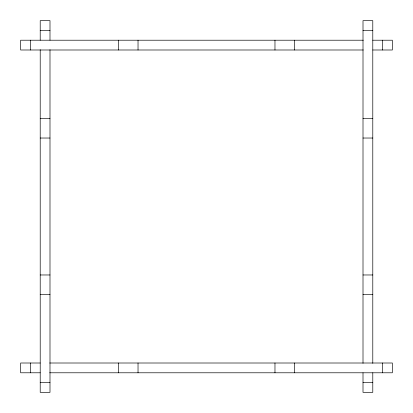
<?xml version="1.0" encoding="UTF-8"?>
<svg xmlns="http://www.w3.org/2000/svg" width="413" height="413" viewBox="0 0 413 413"><rect width="100%" height="100%" fill="white"/><g stroke="black" fill="none" stroke-linecap="round" stroke-linejoin="round"><path stroke-width="0.62" d="M40.211 30.433L49.994 30.433M363.006 30.433L372.789 30.433M363.29 40.211L20.65 40.211L20.65 49.994L363.29 49.994M372.789 40.211L392.35 40.211L392.35 49.994L372.789 49.994M40.211 118.464L49.994 118.464M363.006 118.464L372.789 118.464M40.211 138.03L49.994 138.03M363.006 138.03L372.789 138.03M40.211 274.97L49.994 274.97M363.006 274.97L372.789 274.97M40.211 294.536L49.994 294.536M363.006 294.536L372.789 294.536M40.211 363.006L20.65 363.006L20.65 372.789L40.211 372.789M49.71 363.006L392.35 363.006L392.35 372.789L49.71 372.789M40.211 382.567L49.994 382.567M363.006 382.567L372.789 382.567M382.567 40.211L382.567 49.994M382.567 363.006L382.567 372.789M372.789 363.29L372.789 20.65L363.006 20.65L363.006 363.29M372.789 372.789L372.789 392.35L363.006 392.35L363.006 372.789M294.536 40.211L294.536 49.994M294.536 363.006L294.536 372.789M274.97 40.211L274.97 49.994M274.97 363.006L274.97 372.789M138.03 40.211L138.03 49.994M138.03 363.006L138.03 372.789M118.464 40.211L118.464 49.994M118.464 363.006L118.464 372.789M49.994 40.211L49.994 20.65L40.211 20.65L40.211 40.211M49.994 49.71L49.994 392.35L40.211 392.35L40.211 49.71M30.433 40.211L30.433 49.994M30.433 363.006L30.433 372.789"/></g></svg>
